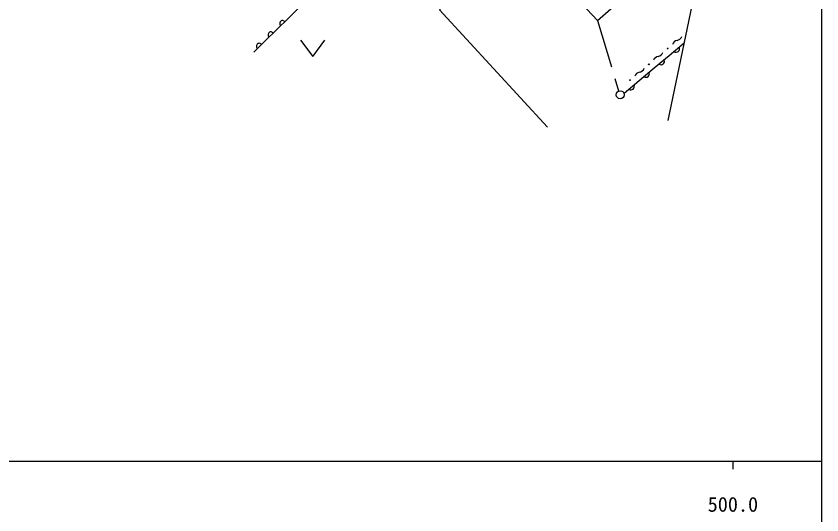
# Model space of a CAD drawing. Units: millimetres, scale not verified. Extents: x 40000 to 680000, y 20000 to 380000.
# Drawn here: x 479385 to 579000, y 198357 to 260028 of the extents above; entities that cross this region are included whole.
import ezdxf
from ezdxf.enums import TextEntityAlignment as Align

# ---------------------------------------------------------------- set-up
doc = ezdxf.new("R2010")
doc.units = ezdxf.units.MM
doc.header["$LTSCALE"] = 1000
doc.linetypes.add('DASHED', pattern=[7.5, 6, -1.5])
for name, color, linetype, lineweight in [('M-BGD', 7, 'Continuous', 25), ('M-BGD-EXST', 7, 'Continuous', 25), ('M-TTL-BAND', 7, 'Continuous', 25)]:
    doc.layers.add(name, color=color, linetype=linetype, lineweight=lineweight)
doc.styles.add('ＭＳ ゴシック', font='')
doc.styles.get('ＭＳ ゴシック').set_extended_font_data('MS Gothic')

msp = doc.modelspace()

# ---------------------------------------------------------------- linework, layer by layer
at = {"layer": 'M-BGD'}
for p, q in [((560005, 247139), (568724, 289090)), ((513070, 259794), (514508, 261199)), ((511632, 258390), (513070, 259794)), ((510194, 256985), (511632, 258390)), ((508756, 255580), (510194, 256985)), ((561992, 256677), (560129, 255125)), ((560129, 255125), (558266, 253574)), ((558266, 253574), (556402, 252022)), ((556402, 252022), (554539, 250471))]:
    msp.add_line(p, q, dxfattribs=at)
at = {"layer": 'M-BGD', "linetype": 'DASHED'}
msp.add_line((551242, 259493), (553863, 250782), dxfattribs=at)
at = {"layer": 'M-BGD'}
for points in [[(565211, 272128), (562756, 274806), (563370, 275377), (561828, 277019), (563570, 278547), (560243, 282217), (550534, 273664), (548864, 275479), (542003, 269358), (551242, 259493), (558897, 266217), (556686, 268641), (558485, 270059), (563626, 264519)], [(545093, 246300), (531723, 260799), (550221, 278357)]]:
    msp.add_lwpolyline(points, dxfattribs=at)
for centre in [(559936, 256035), (557604, 254070), (555272, 252106)]:
    msp.add_circle(centre, 50, dxfattribs=at)
for centre, radius, start, end in [((512309, 259135), 340, 34.23226, 234.43392), ((510871, 257730), 340, 34.23177, 234.43321), ((561246, 256254), 776, 100.70982, 159.51668), ((560957, 257780), 776, 280.70827, 339.51708), ((509434, 256325), 340, 34.23226, 234.43392), ((560982, 255995), 422, 236.60669, 22.96433), ((558914, 254290), 776, 100.70801, 159.5185), ((558625, 255815), 776, 280.70793, 339.51742), ((559119, 254443), 422, 236.60758, 22.96235), ((556582, 252325), 776, 100.71009, 159.51527), ((556294, 253851), 776, 280.70871, 339.51682), ((557256, 252892), 422, 236.60669, 22.96433), ((555393, 251340), 422, 236.60641, 22.96352)]:
    msp.add_arc(centre, radius, start, end, dxfattribs=at)
at = {"layer": 'M-BGD-EXST'}
for p, q in [((514554, 257052), (516054, 255052)), ((516054, 255052), (517554, 257052))]:
    msp.add_line(p, q, dxfattribs=at)
msp.add_circle((554070, 250299), 500, dxfattribs=at)
at = {"layer": 'M-TTL-BAND'}
for p, q in [((579000, 20000), (579000, 370000)), ((40000, 205000), (579000, 205000)), ((568000, 205000), (568000, 204000))]:
    msp.add_line(p, q, dxfattribs=at)

# ---------------------------------------------------------------- texts
at = {"layer": 'M-TTL-BAND', "style": 'ＭＳ ゴシック'}
msp.add_text('500.0', height=1833, dxfattribs=at).set_placement((568000, 198195), align=Align.BOTTOM_CENTER)

doc.saveas('drawing.dxf')
